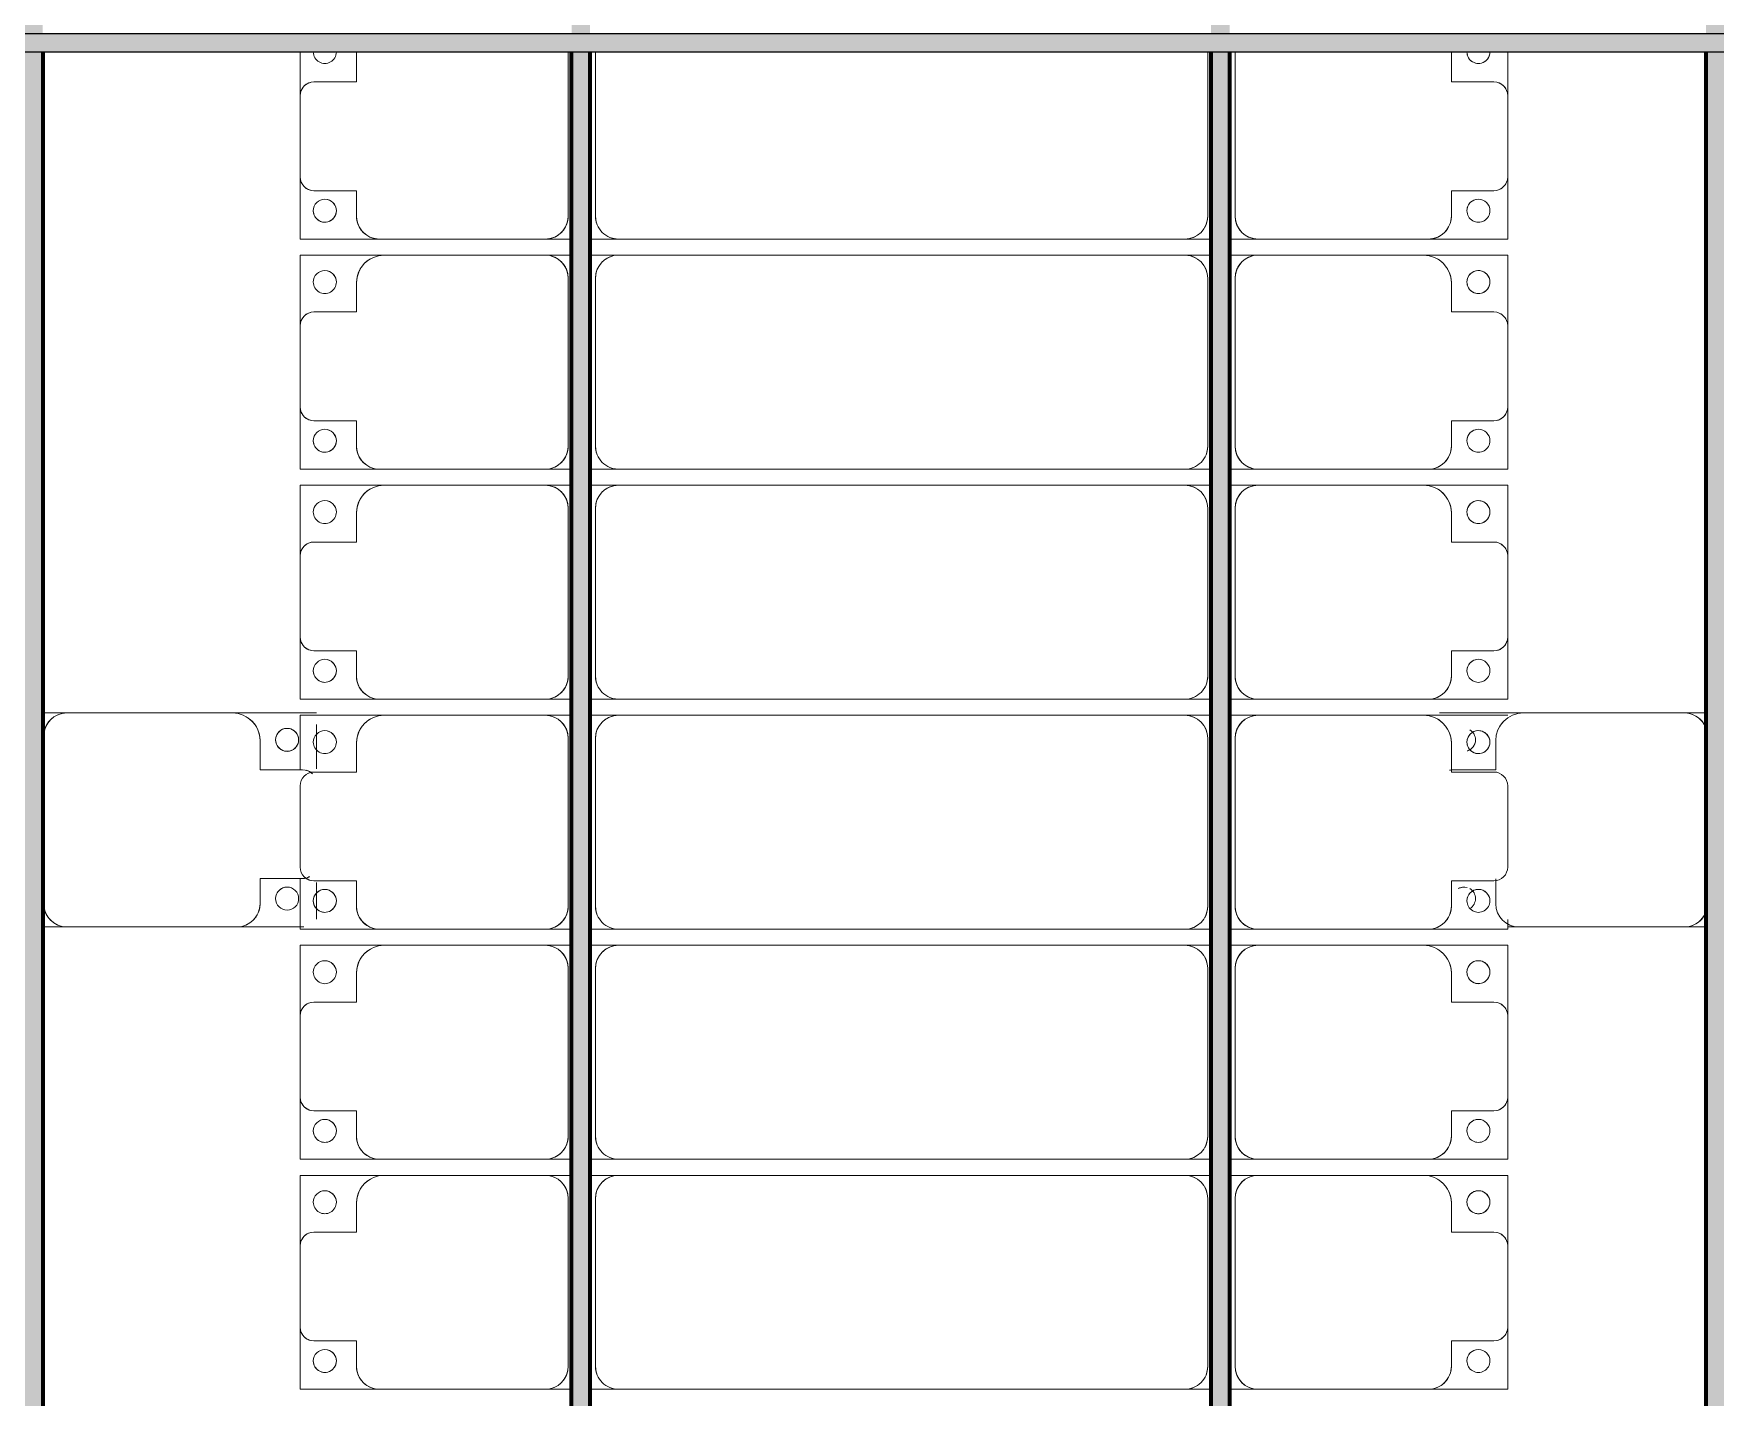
# Model space of a CAD drawing. Header units: millimetres. Extents: x -268744 to 115753, y -96240 to -10461.
# Drawn here: x -39965 to -36310, y -55571 to -52607 of the extents above; entities that cross this region are included whole.
import ezdxf

# ---------------------------------------------------------------- set-up
doc = ezdxf.new("R2010")
doc.units = ezdxf.units.MM
doc.layers.add('A-GENM', color=13, linetype='Continuous', lineweight=9)
doc.layers.add('S-BEAM', color=12, linetype='Continuous', lineweight=9)

# ---------------------------------------------------------------- blocks, each defined once
blk = doc.blocks.new('Dầm C52 - Hộp 40x60-V24-KHUNG KẾT CẤU BÈ PIN 1')
at = {"layer": 'S-BEAM', "lineweight": 25}
blk.add_hatch(color=4, dxfattribs=at).paths.add_polyline_path([(-145811, -20), (145811, -20), (145811, 20), (-145811, 20)])
at = {"layer": 'S-BEAM', "color": 4, "lineweight": 25}
for p, q in [((-145811, 20), (145811, 20)), ((145811, -20), (-145811, -20))]:
    blk.add_line(p, q, dxfattribs=at)
blk = doc.blocks.new('Dai phao do pin - DẢI PHAO ĐỠ PIN-V62-KHUNG KẾT CẤU BÈ PIN 1')
at = {"layer": 'A-GENM', "color": 7}
for p, q in [((68487.6, 241.6), (68539.7, 241.6)), ((68487.6, 241.6), (68539.7, 241.6)), ((68899.7, 241.6), (68539.7, 241.6)), ((68899.7, 241.6), (69082.2, 241.6)), ((69082.2, 241.6), (68899.7, 241.6)), ((68489.7, 191.6), (68489.7, -173.4)), ((69082.2, 216.5), (69082.2, 120.3)), ((69082.2, 120.3), (69082.2, 216.5)), ((68959.7, 118.2), (68959.7, 181.6)), ((69052.2, 118.2), (68959.7, 118.2)), ((68959.7, -173.4), (68959.7, -118.2)), ((68959.7, -118.2), (69052.2, -118.2)), ((69082.2, -126.6), (69082.2, -206.5)), ((69082.2, -206.5), (69082.2, -126.6)), ((68539.7, -223.4), (68487.6, -223.4)), ((68539.7, -223.4), (68487.6, -223.4)), ((68539.7, -223.4), (68909.7, -223.4)), ((69055, -223.4), (68909.7, -223.4)), ((68909.7, -223.4), (69055, -223.4))]:
    blk.add_line(p, q, dxfattribs=at)
for centre, radius, start, end in [((68539.7, 191.6), 50, 90, 180), ((68539.7, 191.6), 50, 105, 180), ((68899.7, 181.6), 60, 360, 90), ((68899.7, 181.6), 60, 360, 60), ((69018.6, 183.2), 25, 0, 180), ((69018.6, 183.2), 25, 180, 0), ((69018.6, 183.2), 25, 180, 195), ((69018.6, 183.2), 25, 0, 165), ((69018.6, 183.2), 25, 210, 0), ((69052.2, 88.2), 30, 45, 90), ((69052.2, 88.2), 30, 45, 74.1529), ((69052.2, 88.2), 30, 45, 74.1529), ((69052.2, 88.2), 30, 45, 74.1529), ((69018.6, -161.8), 25, 0, 180), ((69018.6, -161.8), 25, 105, 165), ((69018.6, -161.8), 25, 0, 90), ((69052.2, -88.2), 30, 270, 300), ((69052.2, -88.2), 30, 285, 300), ((69052.2, -88.2), 30, 285, 300), ((69052.2, -88.2), 30, 285, 300), ((68539.7, -173.4), 50, 180, 270), ((68539.7, -173.4), 50, 180, 255), ((68909.7, -173.4), 50, 270, 360), ((68909.7, -173.4), 50, 285, 360), ((69018.6, -161.8), 25, 180, 0), ((69018.6, -161.8), 25, 180, 0)]:
    blk.add_arc(centre, radius, start, end, dxfattribs=at)
blk = doc.blocks.new('Dầm C52 - Dầm C52-V20-KHUNG KẾT CẤU BÈ PIN 1')
at = {"layer": 'S-BEAM', "lineweight": 140}
h = blk.add_hatch(color=1, dxfattribs=at)
h.paths.add_polyline_path([(-25480.9, 20), (-25480.9, -20), (-25440.9, -20), (-25440.9, 20)])
h.paths.add_polyline_path([(-25400.9, 1.6), (-25400.9, -20), (-19440.9, -20), (-19443, 20), (-25400.9, 20)])
h.paths.add_polyline_path([(-19400.9, -20), (-13440.9, -20), (-13440.9, 20), (-19400.9, 20), (-19400.9, 1.6)])
h.paths.add_polyline_path([(-13400.9, 1.6), (-13400.9, -20), (-7440.9, -20), (-7440.9, 20), (-13400.9, 20)])
h.paths.add_polyline_path([(-7400.9, 20), (-7400.9, -20), (-1440.9, -20), (-1440.9, 20), (-6515.3, 20)])
h.paths.add_polyline_path([(-1400.9, 1.6), (-1400.9, -20), (4559.1, -20), (4559.1, 20), (-1400.9, 20)])
h.paths.add_polyline_path([(4599.1, 1.6), (4599.1, -20), (10559.1, -20), (10559.1, 20), (4599.1, 20)])
h.paths.add_polyline_path([(10599.1, 20), (10599.1, -20), (16559.1, -20), (16559.1, 20), (11029.4, 20)])
h.paths.add_polyline_path([(16599.1, 20), (16599.1, -20), (22559.1, -20), (22559.1, 20), (17493.2, 20)])
h.paths.add_polyline_path([(22599.1, 1.6), (22599.1, -20), (25259.1, -20), (25259.1, 20), (22599.1, 20)])
h.paths.add_polyline_path([(25299.1, -20), (25441.8, -20), (25441.8, 20), (25299.1, 20), (25299.1, 1.6)])
at = {"layer": 'S-BEAM', "color": 1, "lineweight": 140}
blk.add_line((-7440.9, -20), (-13400.9, -20), dxfattribs=at)
blk = doc.blocks.new('Dải phao đi lại kèm đỡ invester - DẢI PHAO ĐI LẠI-V80-KHUNG KẾT CẤU BÈ PIN 1')
at = {"layer": 'A-GENM', "color": 7}
for p, q in [((32316.8, 1312.2), (32411.8, 1312.2)), ((32411.8, 1312.2), (32316.8, 1312.2)), ((32381.8, 1282.2), (32381.8, 1189.7)), ((32588.2, 1312.2), (32411.8, 1312.2)), ((32588.2, 1312.2), (32723.4, 1312.2)), ((32723.4, 1312.2), (32588.2, 1312.2)), ((32618.2, 1189.7), (32618.2, 1282.2)), ((32723.4, 1312.2), (32723.4, 1139.7)), ((32723.4, 1139.7), (32723.4, 1312.2)), ((32758.4, 1312.2), (32911.8, 1312.2)), ((32758.4, 1129.7), (32758.4, 1312.2)), ((32758.4, 1312.2), (32758.4, 1129.7)), ((32911.8, 1312.2), (32758.4, 1312.2)), ((32881.8, 1282.2), (32881.8, 1189.7)), ((33088.2, 1312.2), (32911.8, 1312.2)), ((33088.2, 1312.2), (33223.4, 1312.2)), ((33223.4, 1312.2), (33088.2, 1312.2)), ((33118.2, 1189.7), (33118.2, 1282.2)), ((33223.4, 1312.2), (33223.4, 1139.7)), ((33223.4, 1139.7), (33223.4, 1312.2)), ((33258.4, 1312.2), (33411.8, 1312.2)), ((33258.4, 1129.7), (33258.4, 1312.2)), ((33258.4, 1312.2), (33258.4, 1129.7)), ((33411.8, 1312.2), (33258.4, 1312.2)), ((33381.8, 1282.2), (33381.8, 1189.7)), ((33588.2, 1312.2), (33411.8, 1312.2)), ((33588.2, 1312.2), (33723.4, 1312.2)), ((33723.4, 1312.2), (33588.2, 1312.2)), ((33618.2, 1189.7), (33618.2, 1282.2)), ((33723.4, 1312.2), (33723.4, 1139.7)), ((33723.4, 1139.7), (33723.4, 1312.2)), ((33758.4, 1129.7), (33758.4, 1312.2)), ((33758.4, 1312.2), (33758.4, 1129.7)), ((33881.8, 1282.2), (33881.8, 1189.7)), ((34088.2, 1312.2), (33911.8, 1312.2)), ((34118.2, 1189.7), (34118.2, 1282.2)), ((34202.2, 1312.2), (34223.4, 1312.2)), ((34223.4, 1312.2), (34202.2, 1312.2)), ((34223.4, 1312.2), (34223.4, 1139.7)), ((34223.4, 1139.7), (34223.4, 1312.2)), ((34258.4, 1312.2), (34411.8, 1312.2)), ((34258.4, 1129.7), (34258.4, 1312.2)), ((34258.4, 1312.2), (34258.4, 1129.7)), ((34411.8, 1312.2), (34258.4, 1312.2)), ((34381.8, 1282.2), (34381.8, 1189.7)), ((34588.2, 1312.2), (34411.8, 1312.2)), ((34588.2, 1312.2), (34723.4, 1312.2)), ((34723.4, 1312.2), (34588.2, 1312.2)), ((34618.2, 1189.7), (34618.2, 1282.2)), ((34723.4, 1312.2), (34723.4, 1139.7)), ((34723.4, 1139.7), (34723.4, 1312.2)), ((34758.4, 1312.2), (34911.8, 1312.2)), ((34758.4, 1129.7), (34758.4, 1312.2)), ((34758.4, 1312.2), (34758.4, 1129.7)), ((34911.8, 1312.2), (34758.4, 1312.2)), ((34881.8, 1282.2), (34881.8, 1189.7)), ((35088.2, 1312.2), (34911.8, 1312.2)), ((35088.2, 1312.2), (35223.4, 1312.2)), ((35223.4, 1312.2), (35088.2, 1312.2)), ((35118.2, 1189.7), (35118.2, 1282.2)), ((35223.4, 1312.2), (35223.4, 1139.7)), ((35223.4, 1139.7), (35223.4, 1312.2)), ((32381.8, 1189.7), (32318.4, 1189.7)), ((32673.4, 1189.7), (32618.2, 1189.7)), ((32881.8, 1189.7), (32818.4, 1189.7)), ((33173.4, 1189.7), (33118.2, 1189.7)), ((33381.8, 1189.7), (33318.4, 1189.7)), ((33673.4, 1189.7), (33618.2, 1189.7)), ((33881.8, 1189.7), (33818.4, 1189.7)), ((34173.4, 1189.7), (34118.2, 1189.7)), ((34381.8, 1189.7), (34318.4, 1189.7)), ((34673.4, 1189.7), (34618.2, 1189.7)), ((34881.8, 1189.7), (34818.4, 1189.7)), ((35173.4, 1189.7), (35118.2, 1189.7)), ((32723.4, 769.7), (32723.4, 1139.7)), ((33223.4, 769.7), (33223.4, 1139.7)), ((33723.4, 769.7), (33723.4, 1139.7)), ((34223.4, 769.7), (34223.4, 1139.7)), ((34723.4, 769.7), (34723.4, 1139.7)), ((35223.4, 769.7), (35223.4, 1139.7)), ((32758.4, 1129.7), (32758.4, 769.7)), ((33258.4, 1129.7), (33258.4, 769.7)), ((33758.4, 1129.7), (33758.4, 769.7)), ((34258.4, 1129.7), (34258.4, 769.7)), ((34758.4, 1129.7), (34758.4, 769.7)), ((32723.4, 769.7), (32723.4, 707.6)), ((32723.4, 769.7), (32723.4, 707.6)), ((32758.4, 707.6), (32758.4, 769.7)), ((32758.4, 707.6), (32758.4, 769.7)), ((33223.4, 769.7), (33223.4, 707.6)), ((33223.4, 769.7), (33223.4, 707.6)), ((33258.4, 707.6), (33258.4, 769.7)), ((33258.4, 707.6), (33258.4, 769.7)), ((33723.4, 769.7), (33723.4, 707.6)), ((33723.4, 769.7), (33723.4, 707.6)), ((33758.4, 707.6), (33758.4, 769.7)), ((33758.4, 707.6), (33758.4, 769.7)), ((34223.4, 769.7), (34223.4, 707.6)), ((34223.4, 769.7), (34223.4, 707.6)), ((34258.4, 707.6), (34258.4, 769.7)), ((34258.4, 707.6), (34258.4, 769.7)), ((34723.4, 769.7), (34723.4, 707.6)), ((34723.4, 769.7), (34723.4, 707.6)), ((34758.4, 707.6), (34758.4, 769.7)), ((34758.4, 707.6), (34758.4, 769.7)), ((35223.4, 769.7), (35223.4, 707.6)), ((35223.4, 769.7), (35223.4, 707.6)), ((32316.8, 719.7), (32673.4, 719.7)), ((32808.4, 719.7), (33173.4, 719.7)), ((33308.4, 719.7), (33673.4, 719.7)), ((33808.4, 719.7), (34173.4, 719.7)), ((34308.4, 719.7), (34673.4, 719.7)), ((34808.4, 719.7), (35173.4, 719.7)), ((32673.4, 660.3), (32316.8, 660.3)), ((32723.4, 667.6), (32723.4, 610.3)), ((32723.4, 667.6), (32723.4, 610.3)), ((32758.4, 610.3), (32758.4, 667.6)), ((32758.4, 610.3), (32758.4, 667.6)), ((33173.4, 660.3), (32808.4, 660.3)), ((33223.4, 667.6), (33223.4, 610.3)), ((33223.4, 667.6), (33223.4, 610.3)), ((33258.4, 610.3), (33258.4, 667.6)), ((33258.4, 610.3), (33258.4, 667.6)), ((33673.4, 660.3), (33308.4, 660.3)), ((33723.4, 667.6), (33723.4, 610.3)), ((33723.4, 667.6), (33723.4, 610.3)), ((33758.4, 610.3), (33758.4, 667.6)), ((33758.4, 610.3), (33758.4, 667.6)), ((34173.4, 660.3), (33808.4, 660.3)), ((34223.4, 667.6), (34223.4, 610.3)), ((34223.4, 667.6), (34223.4, 610.3)), ((34258.4, 610.3), (34258.4, 667.6)), ((34258.4, 610.3), (34258.4, 667.6)), ((34673.4, 660.3), (34308.4, 660.3)), ((34723.4, 667.6), (34723.4, 610.3)), ((34723.4, 667.6), (34723.4, 610.3)), ((34758.4, 610.3), (34758.4, 667.6)), ((34758.4, 610.3), (34758.4, 667.6)), ((35173.4, 660.3), (34808.4, 660.3)), ((35223.4, 667.6), (35223.4, 610.3)), ((35223.4, 667.6), (35223.4, 610.3)), ((32723.4, -620.3), (32723.4, 610.3)), ((32758.4, 610.3), (32758.4, -620.3)), ((33223.4, -620.3), (33223.4, 610.3)), ((33258.4, 610.3), (33258.4, -620.3)), ((33723.4, -620.3), (33723.4, 610.3)), ((33758.4, 610.3), (33758.4, -620.3)), ((34223.4, -620.3), (34223.4, 610.3)), ((34258.4, 610.3), (34258.4, -620.3)), ((34723.4, -620.3), (34723.4, 610.3)), ((34758.4, 610.3), (34758.4, -620.3)), ((35223.4, -620.3), (35223.4, 610.3)), ((32723.4, -620.3), (32723.4, -682.4)), ((32723.4, -620.3), (32723.4, -682.4)), ((32758.4, -682.4), (32758.4, -620.3)), ((32758.4, -682.4), (32758.4, -620.3)), ((33223.4, -620.3), (33223.4, -682.4)), ((33223.4, -620.3), (33223.4, -682.4)), ((33258.4, -682.4), (33258.4, -620.3)), ((33258.4, -682.4), (33258.4, -620.3)), ((33723.4, -620.3), (33723.4, -682.4)), ((33723.4, -620.3), (33723.4, -682.4)), ((33758.4, -682.4), (33758.4, -620.3)), ((33758.4, -682.4), (33758.4, -620.3)), ((34223.4, -620.3), (34223.4, -682.4)), ((34223.4, -620.3), (34223.4, -682.4)), ((34258.4, -682.4), (34258.4, -620.3)), ((34258.4, -682.4), (34258.4, -620.3)), ((34723.4, -620.3), (34723.4, -682.4)), ((34723.4, -620.3), (34723.4, -682.4)), ((34758.4, -682.4), (34758.4, -620.3)), ((34758.4, -682.4), (34758.4, -620.3)), ((35223.4, -620.3), (35223.4, -682.4)), ((35223.4, -620.3), (35223.4, -682.4)), ((32316.8, -670.3), (32673.4, -670.3)), ((32808.4, -670.3), (33173.4, -670.3)), ((33308.4, -670.3), (33673.4, -670.3)), ((33808.4, -670.3), (34173.4, -670.3)), ((34308.4, -670.3), (34673.4, -670.3)), ((34808.4, -670.3), (35173.4, -670.3)), ((32673.4, -729.7), (32316.8, -729.7)), ((32723.4, -722.4), (32723.4, -779.7)), ((32723.4, -722.4), (32723.4, -779.7)), ((32758.4, -779.7), (32758.4, -722.4)), ((32758.4, -779.7), (32758.4, -722.4)), ((33173.4, -729.7), (32808.4, -729.7)), ((33223.4, -722.4), (33223.4, -779.7)), ((33223.4, -722.4), (33223.4, -779.7)), ((33258.4, -779.7), (33258.4, -722.4)), ((33258.4, -779.7), (33258.4, -722.4)), ((33673.4, -729.7), (33308.4, -729.7)), ((33723.4, -722.4), (33723.4, -779.7)), ((33723.4, -722.4), (33723.4, -779.7)), ((33758.4, -779.7), (33758.4, -722.4)), ((33758.4, -779.7), (33758.4, -722.4)), ((34173.4, -729.7), (33808.4, -729.7)), ((34223.4, -722.4), (34223.4, -779.7)), ((34223.4, -722.4), (34223.4, -779.7)), ((34258.4, -779.7), (34258.4, -722.4)), ((34258.4, -779.7), (34258.4, -722.4)), ((34673.4, -729.7), (34308.4, -729.7)), ((34723.4, -722.4), (34723.4, -779.7)), ((34723.4, -722.4), (34723.4, -779.7)), ((34758.4, -779.7), (34758.4, -722.4)), ((34758.4, -779.7), (34758.4, -722.4)), ((35173.4, -729.7), (34808.4, -729.7)), ((35223.4, -722.4), (35223.4, -779.7)), ((35223.4, -722.4), (35223.4, -779.7)), ((32723.4, -1139.7), (32723.4, -779.7)), ((32758.4, -779.7), (32758.4, -1129.7)), ((33223.4, -1139.7), (33223.4, -779.7)), ((33258.4, -779.7), (33258.4, -1129.7)), ((33723.4, -1139.7), (33723.4, -779.7)), ((33758.4, -779.7), (33758.4, -1129.7)), ((34223.4, -1139.7), (34223.4, -779.7)), ((34258.4, -779.7), (34258.4, -1129.7)), ((34723.4, -1139.7), (34723.4, -779.7)), ((34758.4, -779.7), (34758.4, -1129.7)), ((35223.4, -1139.7), (35223.4, -779.7)), ((32758.4, -1312.2), (32758.4, -1129.7)), ((32758.4, -1129.7), (32758.4, -1312.2)), ((33258.4, -1312.2), (33258.4, -1129.7)), ((33258.4, -1129.7), (33258.4, -1312.2)), ((33758.4, -1312.2), (33758.4, -1129.7)), ((33758.4, -1129.7), (33758.4, -1312.2)), ((34258.4, -1312.2), (34258.4, -1129.7)), ((34258.4, -1129.7), (34258.4, -1312.2)), ((34758.4, -1312.2), (34758.4, -1129.7)), ((34758.4, -1129.7), (34758.4, -1312.2)), ((32723.4, -1139.7), (32723.4, -1312.2)), ((32723.4, -1312.2), (32723.4, -1139.7)), ((33223.4, -1139.7), (33223.4, -1312.2)), ((33223.4, -1312.2), (33223.4, -1139.7)), ((33723.4, -1139.7), (33723.4, -1312.2)), ((33723.4, -1312.2), (33723.4, -1139.7)), ((34223.4, -1139.7), (34223.4, -1312.2)), ((34223.4, -1312.2), (34223.4, -1139.7)), ((34723.4, -1139.7), (34723.4, -1312.2)), ((34723.4, -1312.2), (34723.4, -1139.7)), ((35223.4, -1139.7), (35223.4, -1312.2)), ((35223.4, -1312.2), (35223.4, -1139.7)), ((32318.4, -1189.7), (32381.8, -1189.7)), ((32381.8, -1189.7), (32381.8, -1282.2)), ((32618.2, -1282.2), (32618.2, -1189.7)), ((32618.2, -1189.7), (32673.4, -1189.7)), ((32818.4, -1189.7), (32881.8, -1189.7)), ((32881.8, -1189.7), (32881.8, -1282.2)), ((33118.2, -1282.2), (33118.2, -1189.7)), ((33118.2, -1189.7), (33173.4, -1189.7)), ((33318.4, -1189.7), (33381.8, -1189.7)), ((33381.8, -1189.7), (33381.8, -1282.2)), ((33618.2, -1282.2), (33618.2, -1189.7)), ((33618.2, -1189.7), (33673.4, -1189.7)), ((33818.4, -1189.7), (33881.8, -1189.7)), ((33881.8, -1189.7), (33881.8, -1282.2)), ((34118.2, -1282.2), (34118.2, -1189.7)), ((34118.2, -1189.7), (34173.4, -1189.7)), ((34318.4, -1189.7), (34381.8, -1189.7)), ((34381.8, -1189.7), (34381.8, -1282.2)), ((34618.2, -1282.2), (34618.2, -1189.7)), ((34618.2, -1189.7), (34673.4, -1189.7)), ((34818.4, -1189.7), (34881.8, -1189.7)), ((34881.8, -1189.7), (34881.8, -1282.2)), ((35118.2, -1282.2), (35118.2, -1189.7)), ((35118.2, -1189.7), (35173.4, -1189.7)), ((32411.8, -1312.2), (32316.8, -1312.2)), ((32316.8, -1312.2), (32411.8, -1312.2)), ((32411.8, -1312.2), (32588.2, -1312.2)), ((32723.4, -1312.2), (32588.2, -1312.2)), ((32588.2, -1312.2), (32723.4, -1312.2)), ((32911.8, -1312.2), (32758.4, -1312.2)), ((32758.4, -1312.2), (32911.8, -1312.2)), ((32911.8, -1312.2), (33088.2, -1312.2)), ((33223.4, -1312.2), (33088.2, -1312.2)), ((33088.2, -1312.2), (33223.4, -1312.2)), ((33411.8, -1312.2), (33258.4, -1312.2)), ((33258.4, -1312.2), (33411.8, -1312.2)), ((33411.8, -1312.2), (33588.2, -1312.2)), ((33723.4, -1312.2), (33588.2, -1312.2)), ((33588.2, -1312.2), (33723.4, -1312.2)), ((33876.8, -1312.2), (33758.4, -1312.2)), ((33758.4, -1312.2), (33876.8, -1312.2)), ((33911.8, -1312.2), (34088.2, -1312.2)), ((34223.4, -1312.2), (34113.2, -1312.2)), ((34113.2, -1312.2), (34223.4, -1312.2)), ((34411.8, -1312.2), (34258.4, -1312.2)), ((34258.4, -1312.2), (34411.8, -1312.2)), ((34411.8, -1312.2), (34588.2, -1312.2)), ((34723.4, -1312.2), (34588.2, -1312.2)), ((34588.2, -1312.2), (34723.4, -1312.2)), ((34911.8, -1312.2), (34758.4, -1312.2)), ((34758.4, -1312.2), (34911.8, -1312.2)), ((34911.8, -1312.2), (35088.2, -1312.2)), ((35223.4, -1312.2), (35088.2, -1312.2)), ((35088.2, -1312.2), (35223.4, -1312.2))]:
    blk.add_line(p, q, dxfattribs=at)
for centre, radius, start, end in [((32411.8, 1282.2), 30, 90, 180), ((32411.8, 1282.2), 30, 105, 165), ((32411.8, 1282.2), 30, 135, 165), ((32411.8, 1282.2), 30, 135, 165), ((32588.2, 1282.2), 30, 0, 90), ((32588.2, 1282.2), 30, 60, 75), ((32588.2, 1282.2), 30, 15, 75), ((32588.2, 1282.2), 30, 60, 75), ((32588.2, 1282.2), 30, 15, 30), ((32588.2, 1282.2), 30, 15, 30), ((32911.8, 1282.2), 30, 90, 180), ((32911.8, 1282.2), 30, 105, 165), ((32911.8, 1282.2), 30, 135, 165), ((32911.8, 1282.2), 30, 135, 165), ((33088.2, 1282.2), 30, 360, 90), ((33088.2, 1282.2), 30, 60, 75), ((33088.2, 1282.2), 30, 15, 75), ((33088.2, 1282.2), 30, 60, 75), ((33088.2, 1282.2), 30, 15, 30), ((33088.2, 1282.2), 30, 15, 30), ((33411.8, 1282.2), 30, 90, 180), ((33411.8, 1282.2), 30, 105, 165), ((33411.8, 1282.2), 30, 135, 165), ((33411.8, 1282.2), 30, 135, 165), ((33588.2, 1282.2), 30, 0, 90), ((33588.2, 1282.2), 30, 60, 75), ((33588.2, 1282.2), 30, 15, 75), ((33588.2, 1282.2), 30, 60, 75), ((33588.2, 1282.2), 30, 15, 30), ((33588.2, 1282.2), 30, 15, 30), ((33911.8, 1282.2), 30, 90, 180), ((34088.2, 1282.2), 30, 360, 90), ((34411.8, 1282.2), 30, 90, 180), ((34411.8, 1282.2), 30, 105, 165), ((34411.8, 1282.2), 30, 135, 165), ((34411.8, 1282.2), 30, 135, 165), ((34588.2, 1282.2), 30, 0, 90), ((34588.2, 1282.2), 30, 60, 75), ((34588.2, 1282.2), 30, 15, 75), ((34588.2, 1282.2), 30, 60, 75), ((34588.2, 1282.2), 30, 15, 30), ((34588.2, 1282.2), 30, 15, 30), ((34911.8, 1282.2), 30, 90, 180), ((34911.8, 1282.2), 30, 105, 165), ((34911.8, 1282.2), 30, 135, 165), ((34911.8, 1282.2), 30, 135, 165), ((35088.2, 1282.2), 30, 0, 90), ((35088.2, 1282.2), 30, 60, 75), ((35088.2, 1282.2), 30, 15, 75), ((35088.2, 1282.2), 30, 60, 75), ((35088.2, 1282.2), 30, 15, 30), ((35088.2, 1282.2), 30, 15, 30), ((32316.8, 1248.6), 25, 270, 90), ((32316.8, 1248.6), 25, 300, 90), ((32661.8, 1248.6), 25, 90, 270), ((32661.8, 1248.6), 25, 90, 180), ((32661.8, 1248.6), 25, 270, 90), ((32661.8, 1248.6), 25, 270, 90), ((32816.8, 1248.6), 25, 90, 270), ((32816.8, 1248.6), 25, 90, 255), ((32816.8, 1248.6), 25, 270, 90), ((32816.8, 1248.6), 25, 300, 90), ((33161.8, 1248.6), 25, 90, 270), ((33161.8, 1248.6), 25, 90, 180), ((33161.8, 1248.6), 25, 270, 90), ((33161.8, 1248.6), 25, 270, 90), ((33316.8, 1248.6), 25, 90, 270), ((33316.8, 1248.6), 25, 90, 255), ((33316.8, 1248.6), 25, 270, 90), ((33316.8, 1248.6), 25, 300, 90), ((33661.8, 1248.6), 25, 90, 270), ((33661.8, 1248.6), 25, 90, 180), ((33661.8, 1248.6), 25, 270, 90), ((33661.8, 1248.6), 25, 270, 90), ((33816.8, 1248.6), 25, 90, 270), ((33816.8, 1248.6), 25, 90, 255), ((33816.8, 1248.6), 25, 270, 90), ((33816.8, 1248.6), 25, 300, 90), ((34161.8, 1248.6), 25, 90, 270), ((34161.8, 1248.6), 25, 90.8694, 180), ((34161.8, 1248.6), 25, 270, 90), ((34161.8, 1248.6), 25, 270, 90), ((34316.8, 1248.6), 25, 90, 270), ((34316.8, 1248.6), 25, 90, 255), ((34316.8, 1248.6), 25, 270, 90), ((34316.8, 1248.6), 25, 300, 90), ((34661.8, 1248.6), 25, 90, 270), ((34661.8, 1248.6), 25, 90, 180), ((34661.8, 1248.6), 25, 270, 90), ((34661.8, 1248.6), 25, 270, 90), ((34816.8, 1248.6), 25, 90, 270), ((34816.8, 1248.6), 25, 90, 255), ((34816.8, 1248.6), 25, 270, 90), ((34816.8, 1248.6), 25, 300, 90), ((35161.8, 1248.6), 25, 90, 270), ((35161.8, 1248.6), 25, 90, 180), ((35161.8, 1248.6), 25, 270, 90), ((35161.8, 1248.6), 25, 270, 90), ((32316.8, 1248.6), 25, 270, 285), ((32661.8, 1248.6), 25, 195, 255), ((32816.8, 1248.6), 25, 270, 285), ((33161.8, 1248.6), 25, 195, 255), ((33316.8, 1248.6), 25, 270, 285), ((33661.8, 1248.6), 25, 195, 255), ((33816.8, 1248.6), 25, 270, 285), ((34161.8, 1248.6), 25, 195, 255), ((34161.8, 1248.6), 25, 269.1306, 270), ((34316.8, 1248.6), 25, 270, 285), ((34661.8, 1248.6), 25, 195, 255), ((34816.8, 1248.6), 25, 270, 285), ((35161.8, 1248.6), 25, 195, 255), ((32673.4, 1139.7), 50, 360, 90), ((32673.4, 1139.7), 50, 15, 90), ((32818.4, 1129.7), 60, 90, 180), ((32818.4, 1129.7), 60, 90, 150), ((33173.4, 1139.7), 50, 360, 90), ((33173.4, 1139.7), 50, 15, 90), ((33318.4, 1129.7), 60, 90, 180), ((33318.4, 1129.7), 60, 90, 150), ((33673.4, 1139.7), 50, 0, 90), ((33673.4, 1139.7), 50, 15, 90), ((33818.4, 1129.7), 60, 90, 180), ((33818.4, 1129.7), 60, 90, 150), ((34173.4, 1139.7), 50, 0, 90), ((34173.4, 1139.7), 50, 15, 90), ((34318.4, 1129.7), 60, 90, 180), ((34318.4, 1129.7), 60, 90, 150), ((34673.4, 1139.7), 50, 0, 90), ((34673.4, 1139.7), 50, 15, 90), ((34818.4, 1129.7), 60, 90, 180), ((34818.4, 1129.7), 60, 90, 150), ((35173.4, 1139.7), 50, 360, 90), ((35173.4, 1139.7), 50, 15, 90), ((32673.4, 769.7), 50, 270, 360), ((32808.4, 769.7), 50, 180, 270), ((33173.4, 769.7), 50, 270, 360), ((33308.4, 769.7), 50, 180, 270), ((33673.4, 769.7), 50, 270, 0), ((33808.4, 769.7), 50, 180, 270), ((34173.4, 769.7), 50, 270, 0), ((34308.4, 769.7), 50, 180, 270), ((34673.4, 769.7), 50, 270, 0), ((34808.4, 769.7), 50, 180, 270), ((35173.4, 769.7), 50, 270, 360), ((32673.4, 769.7), 50, 270, 345), ((32808.4, 769.7), 50, 195, 270), ((33173.4, 769.7), 50, 270, 345), ((33308.4, 769.7), 50, 195, 270), ((33673.4, 769.7), 50, 270, 345), ((33808.4, 769.7), 50, 195, 270), ((34173.4, 769.7), 50, 270, 345), ((34308.4, 769.7), 50, 195, 270), ((34673.4, 769.7), 50, 270, 345), ((34808.4, 769.7), 50, 195, 270), ((35173.4, 769.7), 50, 270, 345), ((32673.4, 610.3), 50, 0, 90), ((32673.4, 610.3), 50, 60, 90), ((32808.4, 610.3), 50, 90, 180), ((32808.4, 610.3), 50, 105, 120), ((33173.4, 610.3), 50, 360, 90), ((33173.4, 610.3), 50, 60, 90), ((33308.4, 610.3), 50, 90, 180), ((33308.4, 610.3), 50, 105, 120), ((33673.4, 610.3), 50, 360, 90), ((33673.4, 610.3), 50, 58.0815, 90), ((33808.4, 610.3), 50, 90, 180), ((33808.4, 610.3), 50, 105, 120), ((34173.4, 610.3), 50, 0, 90), ((34173.4, 610.3), 50, 60, 90), ((34308.4, 610.3), 50, 90, 180), ((34308.4, 610.3), 50, 105, 120), ((34673.4, 610.3), 50, 0, 90), ((34673.4, 610.3), 50, 60, 90), ((34808.4, 610.3), 50, 90, 180), ((34808.4, 610.3), 50, 105, 120), ((35173.4, 610.3), 50, 360, 90), ((35173.4, 610.3), 50, 60, 90), ((32673.4, 610.3), 50, 15, 30), ((32808.4, 610.3), 50, 150, 180), ((33173.4, 610.3), 50, 15, 30), ((33308.4, 610.3), 50, 150, 180), ((33673.4, 610.3), 50, 15, 30), ((33808.4, 610.3), 50, 150, 180), ((34173.4, 610.3), 50, 15, 30), ((34308.4, 610.3), 50, 150, 180), ((34673.4, 610.3), 50, 15, 30), ((34808.4, 610.3), 50, 150, 180), ((35173.4, 610.3), 50, 15, 30), ((32673.4, -620.3), 50, 270, 0), ((32673.4, -620.3), 50, 330, 0), ((32808.4, -620.3), 50, 180, 270), ((33173.4, -620.3), 50, 270, 0), ((33173.4, -620.3), 50, 330, 0), ((33308.4, -620.3), 50, 180, 270), ((33673.4, -620.3), 50, 270, 0), ((33673.4, -620.3), 50, 330, 360), ((33808.4, -620.3), 50, 180, 270), ((34173.4, -620.3), 50, 270, 0), ((34173.4, -620.3), 50, 330, 0), ((34308.4, -620.3), 50, 180, 270), ((34673.4, -620.3), 50, 270, 0), ((34673.4, -620.3), 50, 330, 0), ((34808.4, -620.3), 50, 180, 270), ((35173.4, -620.3), 50, 270, 0), ((35173.4, -620.3), 50, 330, 0), ((32808.4, -620.3), 50, 195, 225), ((33308.4, -620.3), 50, 195, 225), ((33808.4, -620.3), 50, 195, 225), ((34308.4, -620.3), 50, 195, 225), ((34808.4, -620.3), 50, 195, 225), ((32673.4, -620.3), 50, 270, 300), ((32808.4, -620.3), 50, 240, 270), ((33173.4, -620.3), 50, 270, 300), ((33308.4, -620.3), 50, 240, 270), ((33673.4, -620.3), 50, 270, 300), ((33808.4, -620.3), 50, 240, 270), ((34173.4, -620.3), 50, 270, 300), ((34308.4, -620.3), 50, 240, 270), ((34673.4, -620.3), 50, 270, 300), ((34808.4, -620.3), 50, 240, 270), ((35173.4, -620.3), 50, 270, 300), ((32673.4, -779.7), 50, 360, 90), ((32673.4, -779.7), 50, 15, 90), ((32808.4, -779.7), 50, 90, 180), ((32808.4, -779.7), 50, 90, 165), ((33173.4, -779.7), 50, 360, 90), ((33173.4, -779.7), 50, 15, 90), ((33308.4, -779.7), 50, 90, 180), ((33308.4, -779.7), 50, 90, 165), ((33673.4, -779.7), 50, 360, 90), ((33673.4, -779.7), 50, 15, 90), ((33808.4, -779.7), 50, 90, 180), ((33808.4, -779.7), 50, 90, 165), ((34173.4, -779.7), 50, 360, 90), ((34173.4, -779.7), 50, 15, 90), ((34308.4, -779.7), 50, 90, 180), ((34308.4, -779.7), 50, 90, 165), ((34673.4, -779.7), 50, 360, 90), ((34673.4, -779.7), 50, 15, 90), ((34808.4, -779.7), 50, 90, 180), ((34808.4, -779.7), 50, 90, 165), ((35173.4, -779.7), 50, 0, 90), ((35173.4, -779.7), 50, 15, 90), ((32818.4, -1129.7), 60, 180, 270), ((33318.4, -1129.7), 60, 180, 270), ((33818.4, -1129.7), 60, 180, 270), ((34318.4, -1129.7), 60, 180, 270), ((34818.4, -1129.7), 60, 180, 270), ((32673.4, -1139.7), 50, 270, 0), ((32673.4, -1139.7), 50, 270, 345), ((32818.4, -1129.7), 60, 210, 270), ((33173.4, -1139.7), 50, 270, 0), ((33173.4, -1139.7), 50, 270, 345), ((33318.4, -1129.7), 60, 210, 270), ((33673.4, -1139.7), 50, 270, 0), ((33673.4, -1139.7), 50, 270, 345), ((33818.4, -1129.7), 60, 210, 270), ((34173.4, -1139.7), 50, 270, 0), ((34173.4, -1139.7), 50, 270, 345), ((34318.4, -1129.7), 60, 210, 270), ((34673.4, -1139.7), 50, 270, 0), ((34673.4, -1139.7), 50, 270, 345), ((34818.4, -1129.7), 60, 210, 270), ((35173.4, -1139.7), 50, 270, 0), ((35173.4, -1139.7), 50, 270, 345), ((32316.8, -1258.6), 25, 270, 90), ((32316.8, -1258.6), 25, 60, 90), ((32661.8, -1258.6), 25, 90, 270), ((32661.8, -1258.6), 25, 90, 165), ((32661.8, -1258.6), 25, 270, 90), ((32661.8, -1258.6), 25, 15, 90), ((32816.8, -1258.6), 25, 90, 270), ((32816.8, -1258.6), 25, 90, 165), ((32816.8, -1258.6), 25, 270, 90), ((32816.8, -1258.6), 25, 60, 90), ((33161.8, -1258.6), 25, 90, 270), ((33161.8, -1258.6), 25, 90, 165), ((33161.8, -1258.6), 25, 270, 90), ((33161.8, -1258.6), 25, 15, 90), ((33316.8, -1258.6), 25, 90, 270), ((33316.8, -1258.6), 25, 90, 165), ((33316.8, -1258.6), 25, 270, 90), ((33316.8, -1258.6), 25, 60, 90), ((33661.8, -1258.6), 25, 90, 270), ((33661.8, -1258.6), 25, 90, 165), ((33661.8, -1258.6), 25, 270, 90), ((33661.8, -1258.6), 25, 15, 90), ((33816.8, -1258.6), 25, 90, 270), ((33816.8, -1258.6), 25, 90, 165), ((33816.8, -1258.6), 25, 270, 90), ((33816.8, -1258.6), 25, 60, 90), ((34161.8, -1258.6), 25, 90, 270), ((34161.8, -1258.6), 25, 90, 165), ((34161.8, -1258.6), 25, 270, 90), ((34161.8, -1258.6), 25, 15, 90), ((34316.8, -1258.6), 25, 90, 270), ((34316.8, -1258.6), 25, 90, 165), ((34316.8, -1258.6), 25, 270, 90), ((34316.8, -1258.6), 25, 60, 90), ((34661.8, -1258.6), 25, 90, 270), ((34661.8, -1258.6), 25, 90, 165), ((34661.8, -1258.6), 25, 270, 90), ((34661.8, -1258.6), 25, 15, 90), ((34816.8, -1258.6), 25, 90, 270), ((34816.8, -1258.6), 25, 90, 165), ((34816.8, -1258.6), 25, 270, 90), ((34816.8, -1258.6), 25, 60, 90), ((35161.8, -1258.6), 25, 90, 270), ((35161.8, -1258.6), 25, 90, 165), ((35161.8, -1258.6), 25, 270, 90), ((35161.8, -1258.6), 25, 15, 90), ((32316.8, -1258.6), 25, 270, 30), ((32661.8, -1258.6), 25, 180, 270), ((32661.8, -1258.6), 25, 270, 0), ((32816.8, -1258.6), 25, 180, 270), ((32816.8, -1258.6), 25, 270, 30), ((33161.8, -1258.6), 25, 180, 270), ((33161.8, -1258.6), 25, 270, 0), ((33316.8, -1258.6), 25, 180, 270), ((33316.8, -1258.6), 25, 270, 30), ((33661.8, -1258.6), 25, 180, 270), ((33661.8, -1258.6), 25, 270, 0), ((33816.8, -1258.6), 25, 180, 270), ((33816.8, -1258.6), 25, 270, 30), ((34161.8, -1258.6), 25, 180, 269.1306), ((34161.8, -1258.6), 25, 270, 360), ((34316.8, -1258.6), 25, 180, 270), ((34316.8, -1258.6), 25, 270, 30), ((34661.8, -1258.6), 25, 180, 270), ((34661.8, -1258.6), 25, 270, 0), ((34816.8, -1258.6), 25, 180, 270), ((34816.8, -1258.6), 25, 270, 30), ((35161.8, -1258.6), 25, 180, 270), ((35161.8, -1258.6), 25, 270, 0), ((32411.8, -1282.2), 30, 180, 270), ((32411.8, -1282.2), 30, 195, 225), ((32411.8, -1282.2), 30, 195, 255), ((32411.8, -1282.2), 30, 195, 225), ((32588.2, -1282.2), 30, 270, 360), ((32588.2, -1282.2), 30, 285, 345), ((32588.2, -1282.2), 30, 285, 300), ((32588.2, -1282.2), 30, 285, 300), ((32588.2, -1282.2), 30, 326.069, 345), ((32588.2, -1282.2), 30, 326.069, 345), ((32911.8, -1282.2), 30, 180, 270), ((32911.8, -1282.2), 30, 195, 225), ((32911.8, -1282.2), 30, 195, 255), ((32911.8, -1282.2), 30, 195, 225), ((33088.2, -1282.2), 30, 270, 360), ((33088.2, -1282.2), 30, 285, 345), ((33088.2, -1282.2), 30, 285, 300), ((33088.2, -1282.2), 30, 285, 300), ((33088.2, -1282.2), 30, 326.069, 345), ((33088.2, -1282.2), 30, 326.069, 345), ((33411.8, -1282.2), 30, 180, 270), ((33411.8, -1282.2), 30, 195, 225), ((33411.8, -1282.2), 30, 195, 255), ((33411.8, -1282.2), 30, 195, 225), ((33588.2, -1282.2), 30, 270, 0), ((33588.2, -1282.2), 30, 285, 345), ((33588.2, -1282.2), 30, 285, 300), ((33588.2, -1282.2), 30, 285, 300), ((33588.2, -1282.2), 30, 326.069, 345), ((33588.2, -1282.2), 30, 326.069, 345), ((33911.8, -1282.2), 30, 180, 270), ((33911.8, -1282.2), 30, 195, 210), ((33911.8, -1282.2), 30, 195, 210), ((33911.8, -1282.2), 30, 195, 210), ((34088.2, -1282.2), 30, 270, 360), ((34088.2, -1282.2), 30, 315, 345), ((34088.2, -1282.2), 30, 326.069, 345), ((34088.2, -1282.2), 30, 326.069, 330), ((34411.8, -1282.2), 30, 180, 270), ((34411.8, -1282.2), 30, 195, 225), ((34411.8, -1282.2), 30, 195, 255), ((34411.8, -1282.2), 30, 195, 225), ((34588.2, -1282.2), 30, 270, 360), ((34588.2, -1282.2), 30, 285, 345), ((34588.2, -1282.2), 30, 285, 300), ((34588.2, -1282.2), 30, 285, 300), ((34588.2, -1282.2), 30, 326.069, 345), ((34588.2, -1282.2), 30, 326.069, 345), ((34911.8, -1282.2), 30, 180, 270), ((34911.8, -1282.2), 30, 195, 225), ((34911.8, -1282.2), 30, 195, 255), ((34911.8, -1282.2), 30, 195, 225), ((35088.2, -1282.2), 30, 270, 0), ((35088.2, -1282.2), 30, 285, 345), ((35088.2, -1282.2), 30, 285, 300), ((35088.2, -1282.2), 30, 285, 300), ((35088.2, -1282.2), 30, 326.069, 345), ((35088.2, -1282.2), 30, 326.069, 345)]:
    blk.add_arc(centre, radius, start, end, dxfattribs=at)
blk = doc.blocks.new('Dầm C52 - Dầm C52-V81-KHUNG KẾT CẤU BÈ PIN 1')
at = {"layer": 'S-BEAM', "lineweight": 140}
h = blk.add_hatch(color=1, dxfattribs=at)
h.paths.add_polyline_path([(-25480.9, 20), (-25480.9, -20), (-25440.9, -20), (-25445.2, 20)])
h.paths.add_polyline_path([(-25400.9, -20), (-19440.9, -20), (-19443, 20), (-25400.9, 20), (-25400.9, -7.9)])
h.paths.add_polyline_path([(-19400.9, -20), (-13440.9, -20), (-13440.9, 20), (-19400.9, 20), (-19400.9, -7.9)])
h.paths.add_polyline_path([(-13400.9, -7.9), (-13400.9, -20), (-7440.9, -20), (-7440.9, 20), (-13400.9, 20)])
h.paths.add_polyline_path([(-7400.9, -20), (-1440.9, -20), (-1440.9, 20), (-7400.9, 20), (-7400.9, -7.9)])
h.paths.add_polyline_path([(-1400.9, -7.9), (-1400.9, -20), (4559.1, -20), (4559.1, 20), (-1400.9, 20)])
h.paths.add_polyline_path([(4599.1, -20), (10559.1, -20), (10559.1, 20), (4599.1, 20), (4599.1, -7.9)])
h.paths.add_polyline_path([(10599.1, 20), (10599.1, -20), (16559.1, -20), (16559.1, 20), (11029.4, 20)])
h.paths.add_polyline_path([(16599.1, -20), (22559.1, -20), (22559.1, 20), (16599.1, 20), (16599.1, -7.9)])
h.paths.add_polyline_path([(22599.1, -7.9), (22599.1, -20), (25259.1, -20), (25259.1, 20), (22599.1, 20)])
h.paths.add_polyline_path([(25299.1, -20), (25480.9, -20), (25480.9, 20), (25299.1, 20), (25299.1, -7.9)])
at = {"layer": 'S-BEAM', "color": 1, "lineweight": 140}
for p, q in [((-13400.9, 20), (-7440.9, 20)), ((-7440.9, -20), (-13400.9, -20))]:
    blk.add_line(p, q, dxfattribs=at)
blk = doc.blocks.new('Dầm C52 - Dầm C52-102503-KHUNG KẾT CẤU BÈ PIN 1')
at = {"layer": 'S-BEAM', "lineweight": 140}
h = blk.add_hatch(color=1, dxfattribs=at)
h.paths.add_polyline_path([(-25480.9, 20), (-25480.9, -20), (-25440.9, -20), (-25440.9, 20)])
h.paths.add_polyline_path([(-25400.9, 20), (-25400.9, -20), (-19440.9, -20), (-19443, 20), (-24983.5, 20)])
h.paths.add_polyline_path([(-19400.9, 20), (-19400.9, -20), (-13440.9, -20), (-13440.9, 20), (-17596.2, 20)])
h.paths.add_polyline_path([(-13400.9, -20), (-7440.9, -20), (-7440.9, 20), (-13400.9, 20)])
h.paths.add_polyline_path([(-7400.9, -20), (-1440.9, -20), (-1440.9, 20), (-7400.9, 20)])
h.paths.add_polyline_path([(-1400.9, -20), (4559.1, -20), (4559.1, 20), (-1400.9, 20)])
h.paths.add_polyline_path([(4599.1, -20), (10559.1, -20), (10559.1, 20), (4599.1, 20)])
h.paths.add_polyline_path([(10599.1, 20), (10599.1, -20), (16559.1, -20), (16559.1, 20), (11952.8, 20)])
h.paths.add_polyline_path([(16599.1, -20), (22559.1, -20), (22559.1, 20), (16599.1, 20)])
h.paths.add_polyline_path([(22599.1, -20), (25259.1, -20), (25259.1, 20), (22599.1, 20)])
h.paths.add_polyline_path([(25299.1, -20), (25441.8, -20), (25441.8, 20), (25299.1, 20)])
at = {"layer": 'S-BEAM', "color": 1, "lineweight": 140}
for p, q in [((-13400.9, 20), (-7440.9, 20)), ((-7440.9, -20), (-13400.9, -20))]:
    blk.add_line(p, q, dxfattribs=at)
blk = doc.blocks.new('Dầm C52 - Dầm C52-102502-KHUNG KẾT CẤU BÈ PIN 1')
at = {"layer": 'S-BEAM', "lineweight": 140}
h = blk.add_hatch(color=1, dxfattribs=at)
h.paths.add_polyline_path([(-25480.9, 20), (-25480.9, -20), (-25440.9, -20), (-25440.9, 20)])
h.paths.add_polyline_path([(-25400.9, 20), (-25400.9, -20), (-19440.9, -20), (-19443, 20), (-24983.5, 20)])
h.paths.add_polyline_path([(-19400.9, 20), (-19400.9, -20), (-13440.9, -20), (-13440.9, 20), (-18981.3, 20)])
h.paths.add_polyline_path([(-13400.9, -20), (-7440.9, -20), (-7440.9, 20), (-13400.9, 20)])
h.paths.add_polyline_path([(-7400.9, -20), (-1440.9, -20), (-1440.9, 20), (-7400.9, 20)])
h.paths.add_polyline_path([(-1400.9, -20), (4559.1, -20), (4559.1, 20), (-1400.9, 20)])
h.paths.add_polyline_path([(4599.1, 20), (4599.1, -20), (10559.1, -20), (10559.1, 20), (5027.2, 20)])
h.paths.add_polyline_path([(10599.1, -20), (16559.1, -20), (16559.1, 20), (10599.1, 20)])
h.paths.add_polyline_path([(16599.1, 20), (16599.1, -20), (22559.1, -20), (22559.1, 20), (17031.5, 20)])
h.paths.add_polyline_path([(22599.1, -20), (25259.1, -20), (25259.1, 20), (22599.1, 20)])
h.paths.add_polyline_path([(25299.1, -20), (25480.9, -20), (25480.9, 20), (25299.1, 20)])
at = {"layer": 'S-BEAM', "color": 1, "lineweight": 140}
blk.add_line((-13400.9, 20), (-7440.9, 20), dxfattribs=at)
blk = doc.blocks.new('Dai phao do pin - DẢI PHAO ĐỠ PIN-V88-KHUNG KẾT CẤU BÈ PIN 1')
at = {"layer": 'A-GENM', "color": 7}
for p, q in [((-1312.2, 241.6), (-1129.7, 241.6)), ((-1129.7, 241.6), (-1312.2, 241.6)), ((-779.7, 241.6), (-1129.7, 241.6)), ((-779.7, 241.6), (-732.4, 241.6)), ((-779.7, 241.6), (-732.4, 241.6)), ((-1189.7, 181.6), (-1189.7, 118.2)), ((-1189.7, 118.2), (-1282.2, 118.2)), ((-1189.7, -119.2), (-1189.7, -173.4)), ((-1139.7, -223.4), (-1164.4, -223.4)), ((-1164.4, -223.4), (-1139.7, -223.4)), ((-1139.7, -223.4), (-779.7, -223.4)), ((-732.4, -223.4), (-779.7, -223.4)), ((-732.4, -223.4), (-779.7, -223.4))]:
    blk.add_line(p, q, dxfattribs=at)
for centre, radius, start, end in [((-1129.7, 181.6), 60, 90, 180), ((-1129.7, 181.6), 60, 135, 150), ((-779.7, 191.6), 50, 30, 90), ((-779.7, 191.6), 50, 30, 75), ((-1258.6, 183.2), 25, 285, 0), ((-1258.6, 183.2), 25, 0, 60), ((-1258.6, 183.2), 25, 0, 60), ((-1258.6, 183.2), 25, 330, 360), ((-1258.6, 183.2), 25, 285, 300), ((-1282.2, 88.2), 30, 90, 105), ((-1258.6, -161.8), 25, 75, 120), ((-1258.6, -161.8), 25, 90, 120), ((-1258.6, -161.8), 25, 0, 60), ((-1258.6, -161.8), 25, 0, 60), ((-1258.6, -161.8), 25, 300, 0), ((-1258.6, -161.8), 25, 300, 360), ((-1139.7, -173.4), 50, 180, 270), ((-1139.7, -173.4), 50, 240, 255), ((-779.7, -173.4), 50, 270, 330), ((-779.7, -173.4), 50, 285, 330)]:
    blk.add_arc(centre, radius, start, end, dxfattribs=at)
blk = doc.blocks.new('be pin 1_rvt-1-KHUNG KẾT CẤU BÈ PIN 1')
at = {"layer": 'A-GENM', "lineweight": 9, "rotation": 270.0000000003262}
blk.add_blockref('Dải phao đi lại kèm đỡ invester - DẢI PHAO ĐI LẠI-V80-KHUNG KẾT CẤU BÈ PIN 1', (-38074, -20329.7), dxfattribs=at)
at = {"layer": 'A-GENM', "lineweight": 9}
for name, p in [('Dai phao do pin - DẢI PHAO ĐỠ PIN-V62-KHUNG KẾT CẤU BÈ PIN 1', (-108433.1, -54324.7)), ('Dai phao do pin - DẢI PHAO ĐỠ PIN-V88-KHUNG KẾT CẤU BÈ PIN 1', (-35598.1, -54324.7))]:
    blk.add_blockref(name, p, dxfattribs=at)
at = {"layer": 'S-BEAM', "lineweight": 9, "rotation": 90.00000000032618}
for name, p in [('Dầm C52 - Dầm C52-V81-KHUNG KẾT CẤU BÈ PIN 1', (-38776.4, -45205.6)), ('Dầm C52 - Dầm C52-102502-KHUNG KẾT CẤU BÈ PIN 1', (-36310.5, -45205.6)), ('Dầm C52 - Dầm C52-V20-KHUNG KẾT CẤU BÈ PIN 1', (-39965.5, -45205.6)), ('Dầm C52 - Dầm C52-102503-KHUNG KẾT CẤU BÈ PIN 1', (-37386.4, -45205.6))]:
    blk.add_blockref(name, p, dxfattribs=at)
at = {"layer": 'S-BEAM', "lineweight": 9}
blk.add_blockref('Dầm C52 - Hộp 40x60-V24-KHUNG KẾT CẤU BÈ PIN 1', (-110896.7, -52626.5), dxfattribs=at)

msp = doc.modelspace()

# ---------------------------------------------------------------- block references
at = {"lineweight": 5}
msp.add_blockref('be pin 1_rvt-1-KHUNG KẾT CẤU BÈ PIN 1', (0, 0), dxfattribs=at)

doc.saveas('drawing.dxf')
